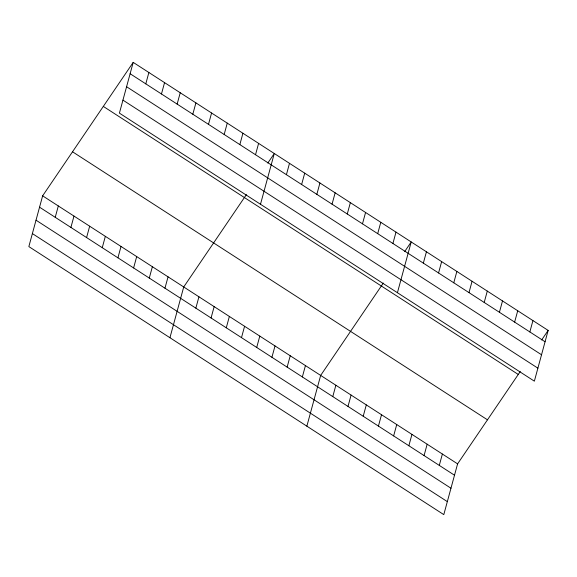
<?xml version="1.0" encoding="UTF-8"?>
<svg xmlns="http://www.w3.org/2000/svg" width="577" height="577" viewBox="0 0 577 577"><rect width="100%" height="100%" fill="white"/><g stroke="black" fill="none" stroke-linecap="round" stroke-linejoin="round"><path stroke-width="0.87" d="M133.2 62.374L119.41 113.135L534.36 381.166L548.15 330.412L133.2 62.374L42.64 195.834L28.85 246.588L443.8 514.626L457.59 463.865L520.259 371.516M55.233 217.313L58.32 205.96M70.906 227.439L73.993 216.079M86.586 237.565L89.666 226.206M145.793 83.853L148.873 72.5M102.259 247.692L105.346 236.332M161.466 93.979L164.553 82.626M117.932 257.818L121.019 246.458M177.146 104.105L180.226 92.753M133.612 267.944L136.699 256.585M192.819 114.232L195.906 102.879M149.284 278.071L152.371 266.711M208.492 124.358L211.579 113.005M164.964 288.197L168.051 276.837M224.172 134.484L227.259 123.125M169.934 337.725L183.724 286.964L246.393 194.608M239.844 144.611L242.931 133.251M195.855 308.147L198.935 296.794M211.067 317.977L214.154 306.618M255.524 154.737L258.604 143.377M226.285 327.801L229.365 316.448M260.494 204.265L274.284 153.504L267.807 163.046M241.496 337.632L244.583 326.272M286.416 174.687L289.495 163.334M256.715 347.462L259.794 336.102M301.627 184.517L304.714 173.158M271.926 357.286L275.013 345.933M316.845 194.348L319.925 182.988M287.144 367.116L290.231 355.757M332.056 204.171L335.143 192.819M302.355 376.947L305.442 365.587M347.275 214.002L350.354 202.642M306.863 426.172L320.661 375.418L383.323 283.062M362.486 223.833L365.573 212.473M332.785 396.601L335.872 385.241M377.704 233.656L380.784 222.304M348.003 406.424L351.09 395.072M392.915 243.487L396.002 232.127M363.214 416.255L366.301 404.903M397.423 292.719L411.213 241.958L404.744 251.5M378.433 426.086L381.52 414.726M423.345 263.141L426.432 251.788M393.644 435.909L396.731 424.557M438.563 272.971L441.643 261.612M408.862 445.74L411.949 434.38M453.774 282.795L456.861 271.442M424.073 455.57L427.16 444.211M468.993 292.626L472.073 281.266M439.292 465.394L442.379 454.041M484.204 302.456L487.291 291.096M499.422 312.28L502.502 300.927M514.634 322.11L517.72 310.751M529.852 331.941L532.932 320.581M541.673 339.954L548.15 330.412M130.113 73.726L545.063 341.764M126.579 86.73L541.529 354.768M122.944 100.131L537.894 368.169M103.319 106.413L518.269 374.451M72.529 151.787L487.478 419.825M42.64 195.834L457.59 463.865M39.553 207.186L454.503 475.224M36.019 220.19L450.969 488.229M32.384 233.591L447.334 501.622"/></g></svg>
